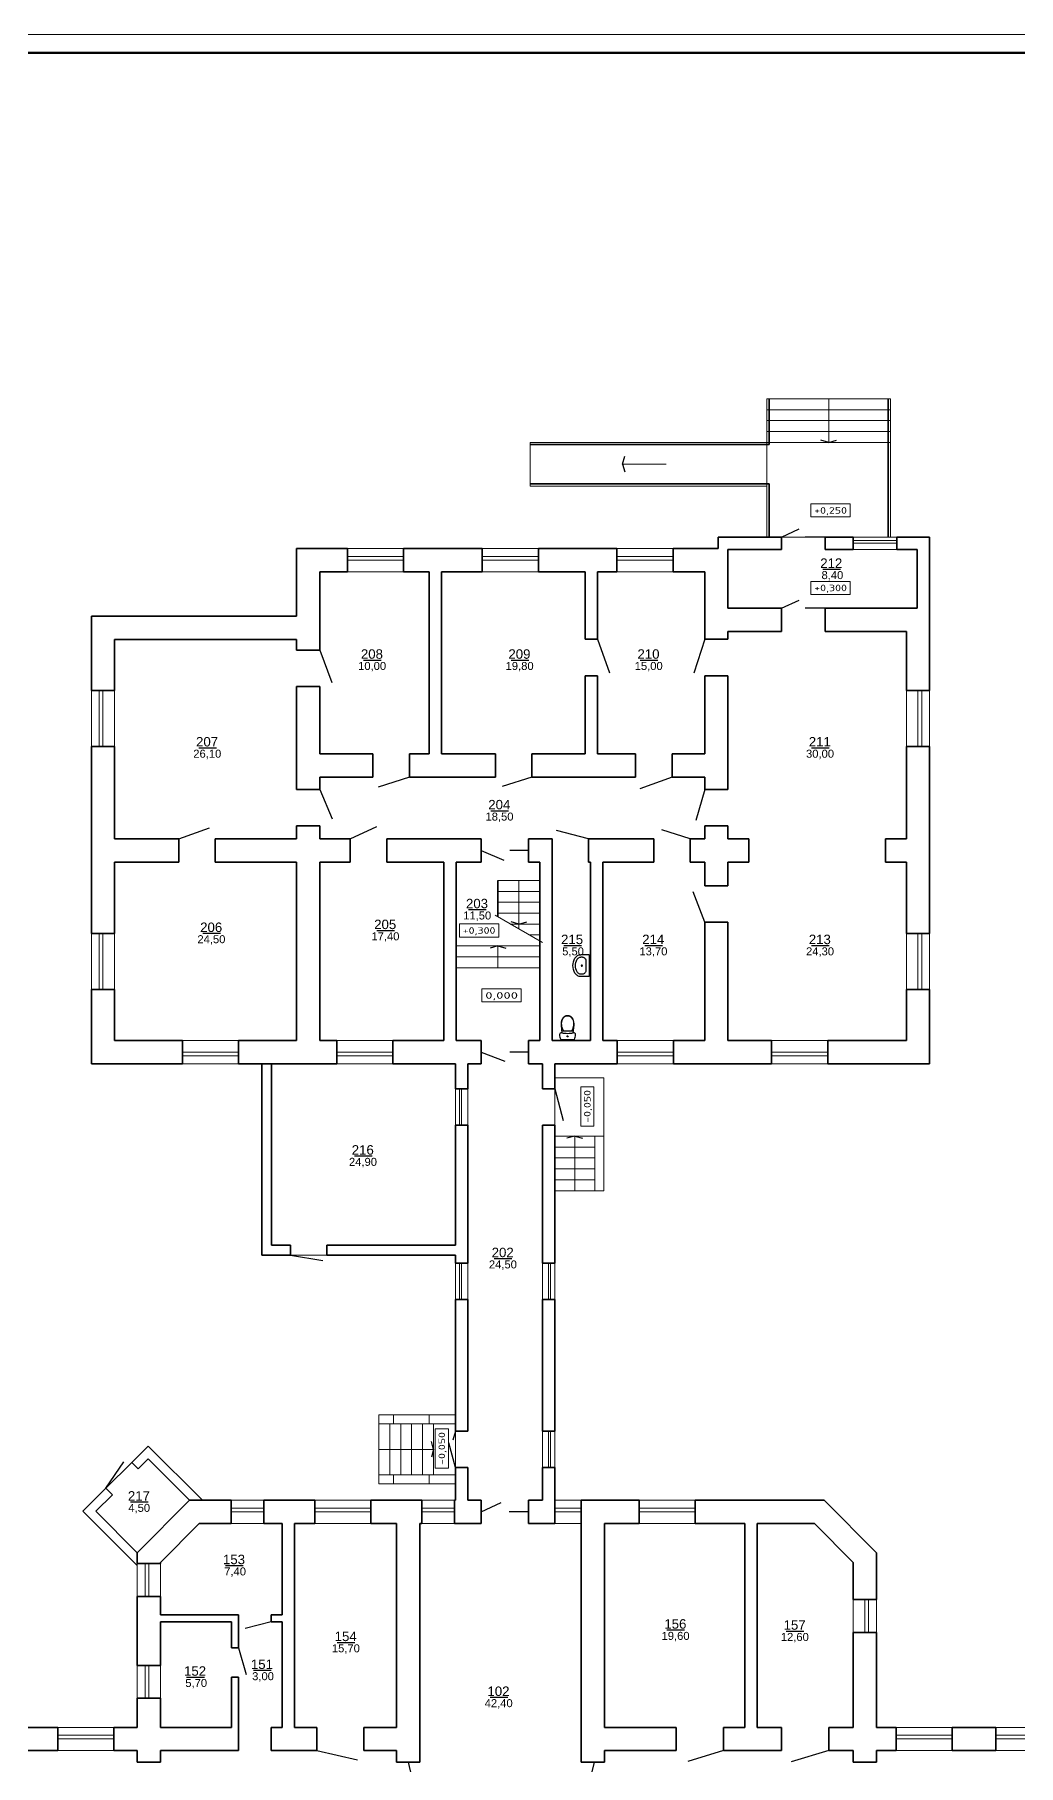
# Model space of a CAD drawing. Header units: millimetres. Extents: x 752233 to 2620908, y -654617 to -58944.
# Drawn here: x 1159016 to 1186041, y -239741 to -192165 of the extents above; entities that cross this region are included whole.
import ezdxf
from ezdxf.enums import TextEntityAlignment as Align

# ---------------------------------------------------------------- set-up
doc = ezdxf.new("R2010")
doc.units = ezdxf.units.MM
doc.header["$LTSCALE"] = 90
doc.linetypes.add('Wipeout_Contour', pattern=[1000000.0, 0, -1000000.0])
doc.layers.get('0').update_dxf_attribs({"lineweight": 15})
doc.layers.add('Shutters', color=7, linetype='Continuous')
doc.styles.add('style2', font='ARIAL.TTF')
doc.styles.add('txt200', font='txt.shx', dxfattribs={"width": 0.9, "height": 200})

# ---------------------------------------------------------------- blocks, each defined once
blk = doc.blocks.new('OTMET_P')
at = {"color": 0, "linetype": 'ByBlock'}
blk.add_lwpolyline([(-6, -2), (-6, 2), (6, 2), (6, -2)], close=True, dxfattribs=at)
at = {"color": 0, "linetype": 'ByBlock', "style": 'txt200', "width": 1.071429}
blk.add_attdef('OTMET', text='', height=2, dxfattribs=at).set_placement((-5, -1), (5, -1), align=Align.FIT)
blk = doc.blocks.new('A$C5F3917FC')
at = {"color": 254, "linetype": 'Wipeout_Contour', "ltscale": 14728.445072}
blk.add_wipeout([(31, 650), (18, 619), (8, 587), (2, 554), (0, 520), (5, 498), (20, 479), (40, 469), (64, 469), (102, 475), (141, 480), (181, 483), (220, 484), (259, 483), (299, 480), (338, 475), (376, 469), (400, 469), (420, 479), (435, 498), (440, 520), (438, 554), (432, 587), (422, 619), (409, 650)], dxfattribs=at).dxf.layer = 'Shutters'
at = {"color": 254, "linetype": 'Wipeout_Contour', "ltscale": 9083.641401}
blk.add_wipeout([(98, 419), (342, 419), (363, 381), (380, 341), (392, 300), (399, 257), (376, 469), (338, 475), (299, 480), (259, 483), (220, 484), (181, 483), (141, 480), (102, 475), (64, 469), (41, 257), (48, 300), (60, 341), (77, 381)], dxfattribs=at).dxf.layer = 'Shutters'
at = {"color": 254, "linetype": 'Wipeout_Contour', "ltscale": 8188.801298}
blk.add_wipeout([(343, 54), (369, 92), (386, 132), (396, 173), (400, 215), (399, 257), (392, 301), (379, 344), (361, 385), (337, 427), (103, 427), (79, 385), (61, 344), (48, 301), (41, 257), (39, 215), (44, 173), (54, 132), (71, 92), (97, 54), (132, 25), (174, 6), (220, 0), (266, 6), (308, 25)], dxfattribs=at).dxf.layer = 'Shutters'
at = {"layer": 'Shutters', "color": 133, "linetype": 'Continuous'}
for p, q in [((2, 554), (0, 520)), ((0, 520), (5, 498)), ((8, 587), (2, 554)), ((5, 498), (20, 479)), ((18, 619), (8, 587)), ((31, 650), (18, 619)), ((20, 479), (40, 469)), ((409, 650), (31, 650)), ((400, 469), (420, 479)), ((422, 619), (409, 650)), ((420, 479), (435, 498)), ((432, 587), (422, 619)), ((438, 554), (432, 587)), ((435, 498), (440, 520)), ((440, 520), (438, 554)), ((41, 257), (39, 215)), ((39, 215), (44, 173)), ((40, 469), (64, 469)), ((64, 469), (41, 257)), ((48, 300), (41, 257)), ((44, 173), (54, 132)), ((49, 256), (47, 215)), ((47, 215), (52, 174)), ((60, 341), (48, 300)), ((56, 299), (49, 256)), ((52, 174), (62, 134)), ((54, 132), (70, 92)), ((68, 341), (56, 299)), ((77, 381), (60, 341)), ((62, 134), (78, 96)), ((86, 381), (68, 341)), ((70, 92), (97, 54)), ((98, 419), (77, 381)), ((78, 96), (102, 60)), ((107, 419), (86, 381)), ((97, 54), (132, 25)), ((342, 419), (98, 419)), ((102, 60), (136, 32)), ((132, 25), (174, 6)), ((136, 32), (176, 14)), ((174, 6), (220, 0)), ((176, 14), (220, 8)), ((220, 8), (264, 14)), ((220, 0), (266, 6)), ((264, 14), (304, 32)), ((266, 6), (308, 25)), ((304, 32), (338, 60)), ((308, 25), (343, 54)), ((354, 381), (333, 419)), ((338, 60), (362, 96)), ((363, 381), (342, 419)), ((343, 54), (370, 92)), ((371, 341), (354, 381)), ((362, 96), (378, 134)), ((380, 341), (363, 381)), ((370, 92), (386, 132)), ((384, 299), (371, 341)), ((399, 257), (376, 469)), ((376, 469), (400, 469)), ((378, 134), (388, 174)), ((392, 300), (380, 341)), ((391, 256), (384, 299)), ((386, 132), (396, 173)), ((388, 174), (393, 215)), ((393, 215), (391, 256)), ((399, 257), (392, 300)), ((396, 173), (401, 215)), ((401, 215), (399, 257))]:
    blk.add_line(p, q, dxfattribs=at)
blk.add_lwpolyline([(376, 469), (338, 475), (299, 480), (259, 483), (220, 484), (181, 483), (141, 480), (102, 475), (64, 469)], dxfattribs=at)
blk.add_circle((220, 567), 15, dxfattribs=at)
blk = doc.blocks.new('A$C0C1168F7')
at = {"color": 254, "linetype": 'Wipeout_Contour', "ltscale": 5960.404581}
blk.add_wipeout([(0, 450), (0, 221), (3, 187), (11, 155), (26, 124), (44, 97), (68, 73), (95, 54), (160, 24), (229, 6), (300, 0), (371, 6), (440, 24), (505, 54), (532, 73), (556, 97), (574, 124), (589, 155), (597, 187), (600, 221), (600, 450)], dxfattribs=at).dxf.layer = 'Shutters'
at = {"layer": 'Shutters', "color": 133, "linetype": 'Continuous'}
for p, q in [((0, 450), (0, 221)), ((600, 450), (0, 450)), ((65, 267), (65, 221)), ((181, 358), (181, 358)), ((419, 358), (181, 358)), ((535, 267), (535, 221)), ((600, 450), (600, 221))]:
    blk.add_line(p, q, dxfattribs=at)
for points in [[(0, 221), (2, 196), (6, 171), (14, 147), (25, 124), (39, 103), (56, 84), (74, 68), (95, 54)], [(181, 358), (159, 356), (137, 351), (117, 342), (99, 331), (85, 317), (74, 302), (67, 284), (65, 267)], [(65, 221), (66, 205), (69, 189), (74, 173), (82, 159), (90, 146), (101, 134), (113, 123), (126, 114)], [(95, 54), (143, 31), (194, 14), (247, 3), (300, 0), (353, 3), (406, 14), (457, 31), (505, 54)], [(126, 114), (167, 94), (210, 80), (255, 71), (300, 68), (345, 71), (390, 80), (433, 94), (474, 114)], [(535, 267), (533, 284), (526, 302), (515, 317), (501, 331), (483, 342), (463, 351), (441, 356), (419, 358)], [(474, 114), (487, 123), (499, 134), (510, 146), (518, 159), (526, 173), (531, 189), (534, 205), (535, 221)], [(505, 54), (526, 68), (544, 84), (561, 103), (575, 124), (586, 147), (594, 171), (598, 196), (600, 221)]]:
    blk.add_lwpolyline(points, dxfattribs=at)
blk.add_circle((300, 243), 17.5, dxfattribs=at)

msp = doc.modelspace()

# ---------------------------------------------------------------- linework, layer by layer
at = {"color": 250, "linetype": 'ByBlock', "ltscale": 4}
msp.add_line((1216175.8, -192165.3), (1129820.4, -192165.3), dxfattribs=at)
at = {"color": 7, "lineweight": 50}
msp.add_line((1131820.4, -192665.3), (1215675.8, -192665.3), dxfattribs=at)
at = {"color": 250, "lineweight": 15}
for p, q in [((1179133.8, -202175.1), (1182528.3, -202175.1)), ((1179133.8, -205975.1), (1179133.8, -202175.1)), ((1180831, -202175.1), (1180831, -203375.1)), ((1182528.3, -205975.1), (1182528.3, -202175.1)), ((1179133.8, -202475.1), (1182528.3, -202475.1)), ((1179133.8, -202775.1), (1182528.3, -202775.1)), ((1179133.8, -203075.1), (1182528.3, -203075.1)), ((1172633.8, -203375.1), (1179133.8, -203375.1)), ((1172633.8, -204575.1), (1172633.8, -203375.1)), ((1179133.8, -203375.1), (1182528.3, -203375.1)), ((1176369.1, -203968.3), (1175169.1, -203968.3)), ((1172633.8, -204575.1), (1179133.8, -204575.1)), ((1179533.8, -205975.1), (1180733.8, -205975.1)), ((1181503.8, -205975.1), (1182703.8, -205975.1)), ((1169153.8, -206295.1), (1167613.8, -206295.1)), ((1172853.8, -206295.1), (1171313.8, -206295.1)), ((1176553.8, -206295.1), (1175013.8, -206295.1)), ((1181503.8, -206075.2), (1182703.8, -206075.2)), ((1181503.8, -206145.1), (1182703.8, -206145.1)), ((1181503.8, -206315.1), (1182703.8, -206315.1)), ((1169153.8, -206512.8), (1167613.8, -206512.8)), ((1169153.8, -206615.1), (1167613.8, -206615.1)), ((1169153.8, -206935.1), (1167613.8, -206935.1)), ((1172853.8, -206512.8), (1171313.8, -206512.8)), ((1172853.8, -206615.1), (1171313.8, -206615.1)), ((1172853.8, -206935.1), (1171313.8, -206935.1)), ((1176553.8, -206512.8), (1175013.8, -206512.8)), ((1176553.8, -206615.1), (1175013.8, -206615.1)), ((1176553.8, -206935.1), (1175013.8, -206935.1)), ((1160573.8, -210195.1), (1160573.8, -211735.1)), ((1160791.5, -210195.1), (1160791.5, -211735.1)), ((1160893.8, -210195.1), (1160893.8, -211735.1)), ((1161213.8, -210195.1), (1161213.8, -211735.1)), ((1182963.8, -210195.1), (1182963.8, -211735.1)), ((1183283.8, -210195.1), (1183283.8, -211735.1)), ((1183386.1, -210195.1), (1183386.1, -211735.1)), ((1183603.8, -210195.1), (1183603.8, -211735.1)), ((1172893.8, -215415.1), (1171743.8, -215415.1)), ((1172318.8, -215415.1), (1172318.8, -216750.9)), ((1172893.8, -215715.1), (1171743.8, -215715.1)), ((1171663.9, -216372.9), (1172967.1, -217125)), ((1172893.8, -216015.1), (1171743.8, -216015.1)), ((1172893.8, -216315.1), (1171743.8, -216315.1)), ((1160573.8, -216875.1), (1160573.8, -218415.1)), ((1160791.5, -216875.1), (1160791.5, -218415.1)), ((1160893.8, -216875.1), (1160893.8, -218415.1)), ((1161213.8, -216875.1), (1161213.8, -218415.1)), ((1172893.8, -216615.1), (1172083.6, -216615.1)), ((1172893.8, -216915.1), (1172603.4, -216915.1)), ((1182963.8, -216875.1), (1182963.8, -218415.1)), ((1183283.8, -216875.1), (1183283.8, -218415.1)), ((1183386.1, -216875.1), (1183386.1, -218415.1)), ((1183603.8, -216875.1), (1183603.8, -218415.1)), ((1172893.8, -217215.1), (1170593.8, -217215.1)), ((1171743.8, -217815.1), (1171743.8, -217215.1)), ((1172893.8, -217515.1), (1170593.8, -217515.1)), ((1172893.8, -217815.1), (1170593.8, -217815.1)), ((1163073.8, -219815.1), (1164613.8, -219815.1)), ((1163073.8, -220135.1), (1164613.8, -220135.1)), ((1163073.8, -220237.4), (1164613.8, -220237.4)), ((1167313.8, -219815.1), (1168853.8, -219815.1)), ((1167313.8, -220135.1), (1168853.8, -220135.1)), ((1167313.8, -220237.4), (1168853.8, -220237.4)), ((1175023.8, -219815.1), (1176563.8, -219815.1)), ((1175023.8, -220135.1), (1176563.8, -220135.1)), ((1175023.8, -220237.4), (1176563.8, -220237.4)), ((1179263.8, -219815.1), (1180803.8, -219815.1)), ((1179263.8, -220135.1), (1180803.8, -220135.1)), ((1179263.8, -220237.4), (1180803.8, -220237.4)), ((1163073.8, -220455.1), (1164613.8, -220455.1)), ((1167313.8, -220455.1), (1168853.8, -220455.1)), ((1175023.8, -220455.1), (1176563.8, -220455.1)), ((1179263.8, -220455.1), (1180803.8, -220455.1)), ((1170573.8, -222144.3), (1170573.8, -221144.3)), ((1170688.7, -222144.3), (1170688.7, -221144.3)), ((1170743.8, -222144.3), (1170743.8, -221144.3)), ((1170913.8, -222144.3), (1170913.8, -221144.3)), ((1174653.8, -220844.3), (1173303.8, -220844.3)), ((1173303.8, -222144.3), (1173303.8, -221144.3)), ((1174653.8, -223944.3), (1174653.8, -220844.3)), ((1174653.8, -222444.3), (1173303.8, -222444.3)), ((1173853.8, -223944.3), (1173853.8, -222444.3)), ((1174403.8, -223944.3), (1174403.8, -222444.3)), ((1174403.8, -222744.3), (1173303.8, -222744.3)), ((1174403.8, -223044.3), (1173303.8, -223044.3)), ((1174403.8, -223344.3), (1173303.8, -223344.3)), ((1174403.8, -223644.3), (1173303.8, -223644.3)), ((1174653.8, -223944.3), (1173303.8, -223944.3)), ((1166043.8, -225715.1), (1167043.8, -225715.1)), ((1170573.8, -226934.8), (1170573.8, -225934.8)), ((1170688.7, -226934.8), (1170688.7, -225934.8)), ((1170743.8, -226934.8), (1170743.8, -225934.8)), ((1170913.8, -226934.8), (1170913.8, -225934.8)), ((1172963.8, -226934.8), (1172963.8, -225934.8)), ((1173133.8, -226934.8), (1173133.8, -225934.8)), ((1173188.8, -226934.8), (1173188.8, -225934.8)), ((1173303.8, -226934.8), (1173303.8, -225934.8)), ((1170573.8, -230105.1), (1168473.8, -230105.1)), ((1168473.8, -232005.1), (1168473.8, -230105.1)), ((1168876.4, -230105.1), (1168876.4, -230355.1)), ((1169856.6, -230105.1), (1169856.6, -230355.1)), ((1170573.8, -230355.1), (1168473.8, -230355.1)), ((1168773.8, -231755.1), (1168773.8, -230355.1)), ((1169073.8, -231755.1), (1169073.8, -230355.1)), ((1169373.8, -231755.1), (1169373.8, -230355.1)), ((1169673.8, -231755.1), (1169673.8, -230355.1)), ((1169973.8, -231755.1), (1169973.8, -230355.1)), ((1170573.8, -231555.1), (1170573.8, -230555.1)), ((1172963.8, -231555.1), (1172963.8, -230555.1)), ((1173133.8, -231555.1), (1173133.8, -230555.1)), ((1173188.8, -231555.1), (1173188.8, -230555.1)), ((1173303.8, -231555.1), (1173303.8, -230555.1)), ((1168473.8, -231055.1), (1169973.8, -231055.1)), ((1160975.7, -232122.8), (1161682.8, -231415.7)), ((1170573.8, -231755.1), (1168473.8, -231755.1)), ((1170573.8, -232005.1), (1168473.8, -232005.1)), ((1168876.4, -232005.1), (1168876.4, -231755.1)), ((1169856.6, -232005.1), (1169856.6, -231755.1)), ((1165313.8, -232455.1), (1164413.8, -232455.1)), ((1168253.8, -232455.1), (1166713.8, -232455.1)), ((1170553.8, -232455.1), (1169653.8, -232455.1)), ((1174033.8, -232455.1), (1173303.8, -232455.1)), ((1177163.8, -232455.1), (1175623.8, -232455.1)), ((1165313.8, -232672.8), (1164413.8, -232672.8)), ((1165313.8, -232775.1), (1164413.8, -232775.1)), ((1165313.8, -233095.1), (1164413.8, -233095.1)), ((1168253.8, -232672.8), (1166713.8, -232672.8)), ((1168253.8, -232775.1), (1166713.8, -232775.1)), ((1168253.8, -233095.1), (1166713.8, -233095.1)), ((1170553.8, -232672.8), (1169653.8, -232672.8)), ((1170553.8, -232775.1), (1169653.8, -232775.1)), ((1170553.8, -233095.1), (1169653.8, -233095.1)), ((1174033.8, -232672.8), (1173303.8, -232672.8)), ((1174033.8, -232775.1), (1173303.8, -232775.1)), ((1174033.8, -233095.1), (1173303.8, -233095.1)), ((1177163.8, -232672.8), (1175623.8, -232672.8)), ((1177163.8, -232775.1), (1175623.8, -232775.1)), ((1177163.8, -233095.1), (1175623.8, -233095.1)), ((1161833.8, -234195.1), (1161833.8, -235095.1)), ((1162051.5, -234195.1), (1162051.5, -235095.1)), ((1162153.8, -234195.1), (1162153.8, -235095.1)), ((1162473.8, -234195.1), (1162473.8, -235095.1)), ((1181503.8, -235185.5), (1181503.8, -236085.5)), ((1181823.8, -235185.5), (1181823.8, -236085.5)), ((1181926.1, -235185.5), (1181926.1, -236085.5)), ((1182143.8, -235185.5), (1182143.8, -236085.5)), ((1161833.8, -236995.1), (1161833.8, -237895.1)), ((1162051.5, -236995.1), (1162051.5, -237895.1)), ((1162153.8, -236995.1), (1162153.8, -237895.1)), ((1162473.8, -236995.1), (1162473.8, -237895.1)), ((1161193.8, -238695.1), (1159653.8, -238695.1)), ((1184223.8, -238695.1), (1182683.8, -238695.1)), ((1186963.8, -238695.1), (1185423.8, -238695.1)), ((1161193.8, -238912.8), (1159653.8, -238912.8)), ((1161193.8, -239015.1), (1159653.8, -239015.1)), ((1184223.8, -238912.8), (1182683.8, -238912.8)), ((1184223.8, -239015.1), (1182683.8, -239015.1)), ((1186963.8, -238912.8), (1185423.8, -238912.8)), ((1186963.8, -239015.1), (1185423.8, -239015.1)), ((1161193.8, -239335.1), (1159653.8, -239335.1)), ((1184223.8, -239335.1), (1182683.8, -239335.1)), ((1186963.8, -239335.1), (1185423.8, -239335.1))]:
    msp.add_line(p, q, dxfattribs=at)
at = {"color": 250, "lineweight": 35}
for p, q in [((1179193.8, -203435.1), (1179193.8, -202175.1)), ((1182468.3, -205975.1), (1182468.3, -202175.1)), ((1172633.8, -203435.1), (1179193.8, -203435.1)), ((1172633.8, -204515.1), (1179193.8, -204515.1)), ((1179193.8, -205975.1), (1179193.8, -204515.1)), ((1177793.8, -206295.1), (1177793.8, -205975.1)), ((1179533.8, -205975.1), (1177793.8, -205975.1)), ((1179533.8, -206315.1), (1179533.8, -205975.1)), ((1181503.8, -205975.1), (1180733.8, -205975.1)), ((1180733.8, -206315.1), (1180733.8, -205975.1)), ((1181503.8, -206315.1), (1181503.8, -205975.1)), ((1183603.8, -205975.1), (1182703.8, -205975.1)), ((1182703.8, -206315.1), (1182703.8, -205975.1)), ((1183603.8, -210195.1), (1183603.8, -205975.1)), ((1166213.8, -208155.1), (1166213.8, -206295.1)), ((1167613.8, -206295.1), (1166213.8, -206295.1)), ((1167613.8, -206935.1), (1167613.8, -206295.1)), ((1171313.8, -206295.1), (1169153.8, -206295.1)), ((1169153.8, -206935.1), (1169153.8, -206295.1)), ((1171313.8, -206935.1), (1171313.8, -206295.1)), ((1175013.8, -206295.1), (1172853.8, -206295.1)), ((1172853.8, -206935.1), (1172853.8, -206295.1)), ((1175013.8, -206935.1), (1175013.8, -206295.1)), ((1177793.8, -206295.1), (1176553.8, -206295.1)), ((1176553.8, -206935.1), (1176553.8, -206295.1)), ((1178063.8, -207935.1), (1178063.8, -206315.1)), ((1179533.8, -206315.1), (1178063.8, -206315.1)), ((1181503.8, -206315.1), (1180733.8, -206315.1)), ((1183263.8, -206315.1), (1182703.8, -206315.1)), ((1183263.8, -207935.1), (1183263.8, -206315.1)), ((1166853.8, -209087.5), (1166853.8, -206935.1)), ((1167613.8, -206935.1), (1166853.8, -206935.1)), ((1169853.8, -206935.1), (1169153.8, -206935.1)), ((1169853.8, -211935.1), (1169853.8, -206935.1)), ((1170193.8, -211935.1), (1170193.8, -206935.1)), ((1171313.8, -206935.1), (1170193.8, -206935.1)), ((1174143.8, -206935.1), (1172853.8, -206935.1)), ((1174143.8, -208786.8), (1174143.8, -206935.1)), ((1175013.8, -206935.1), (1174483.8, -206935.1)), ((1174483.8, -208786.8), (1174483.8, -206935.1)), ((1177423.8, -206935.1), (1176553.8, -206935.1)), ((1177423.8, -208786.8), (1177423.8, -206935.1)), ((1160573.8, -210195.1), (1160573.8, -208155.1)), ((1166213.8, -208155.1), (1160573.8, -208155.1)), ((1179533.8, -207935.1), (1178063.8, -207935.1)), ((1179533.8, -208575.1), (1179533.8, -207935.1)), ((1183263.8, -207935.1), (1180733.8, -207935.1)), ((1180733.8, -208575.1), (1180733.8, -207935.1)), ((1161213.8, -210195.1), (1161213.8, -208795.1)), ((1166213.8, -208795.1), (1161213.8, -208795.1)), ((1166213.8, -209087.5), (1166213.8, -208795.1)), ((1174483.8, -208786.8), (1174143.8, -208786.8)), ((1178063.8, -208786.8), (1177423.8, -208786.8)), ((1179533.8, -208575.1), (1178063.8, -208575.1)), ((1178063.8, -208786.8), (1178063.8, -208575.1)), ((1182963.8, -208575.1), (1180733.8, -208575.1)), ((1182963.8, -210195.1), (1182963.8, -208575.1)), ((1166853.8, -209087.5), (1166213.8, -209087.5)), ((1174143.8, -211935.1), (1174143.8, -209786.8)), ((1174483.8, -209786.8), (1174143.8, -209786.8)), ((1174483.8, -211935.1), (1174483.8, -209786.8)), ((1177423.8, -211935.1), (1177423.8, -209786.8)), ((1178063.8, -209786.8), (1177423.8, -209786.8)), ((1178063.8, -212916.4), (1178063.8, -209786.8)), ((1161213.8, -210195.1), (1160573.8, -210195.1)), ((1166213.8, -212916.4), (1166213.8, -210087.5)), ((1166853.8, -210087.5), (1166213.8, -210087.5)), ((1166853.8, -211935.1), (1166853.8, -210087.5)), ((1183603.8, -210195.1), (1182963.8, -210195.1)), ((1160573.8, -216875.1), (1160573.8, -211735.1)), ((1161213.8, -211735.1), (1160573.8, -211735.1)), ((1161213.8, -214275.1), (1161213.8, -211735.1)), ((1168311, -211935.1), (1166853.8, -211935.1)), ((1168311, -212575.1), (1168311, -211935.1)), ((1169853.8, -211935.1), (1169311, -211935.1)), ((1169311, -212575.1), (1169311, -211935.1)), ((1171674.8, -211935.1), (1170193.8, -211935.1)), ((1171674.8, -212575.1), (1171674.8, -211935.1)), ((1174143.8, -211935.1), (1172674.8, -211935.1)), ((1172674.8, -212575.1), (1172674.8, -211935.1)), ((1175526.9, -211935.1), (1174483.8, -211935.1)), ((1175526.9, -212575.1), (1175526.9, -211935.1)), ((1177423.8, -211935.1), (1176526.9, -211935.1)), ((1176526.9, -212575.1), (1176526.9, -211935.1)), ((1182963.8, -214275.1), (1182963.8, -211735.1)), ((1183603.8, -211735.1), (1182963.8, -211735.1)), ((1183603.8, -216875.1), (1183603.8, -211735.1)), ((1166853.8, -212916.4), (1166853.8, -212575.1)), ((1168311, -212575.1), (1166853.8, -212575.1)), ((1171674.8, -212575.1), (1169311, -212575.1)), ((1175526.9, -212575.1), (1172674.8, -212575.1)), ((1177423.8, -212575.1), (1176526.9, -212575.1)), ((1177423.8, -212916.4), (1177423.8, -212575.1)), ((1166853.8, -212916.4), (1166213.8, -212916.4)), ((1178063.8, -212916.4), (1177423.8, -212916.4)), ((1166213.8, -214275.1), (1166213.8, -213916.4)), ((1166853.8, -213916.4), (1166213.8, -213916.4)), ((1166853.8, -214275.1), (1166853.8, -213916.4)), ((1177423.8, -214275.1), (1177423.8, -213916.4)), ((1178063.8, -213916.4), (1177423.8, -213916.4)), ((1178063.8, -214275.1), (1178063.8, -213916.4)), ((1162973.6, -214275.1), (1161213.8, -214275.1)), ((1162973.6, -214915.1), (1162973.6, -214275.1)), ((1166213.8, -214275.1), (1163973.6, -214275.1)), ((1163973.6, -214915.1), (1163973.6, -214275.1)), ((1167688.6, -214275.1), (1166853.8, -214275.1)), ((1167688.6, -214915.1), (1167688.6, -214275.1)), ((1171279.1, -214275.1), (1168688.6, -214275.1)), ((1168688.6, -214915.1), (1168688.6, -214275.1)), ((1171279.1, -214275.1), (1171279.1, -214915.1)), ((1173233.8, -214275.1), (1172579.1, -214275.1)), ((1172579.1, -214275.1), (1172579.1, -214915.1)), ((1173233.8, -214915.1), (1173233.8, -214275.1)), ((1176023.8, -214275.1), (1174233.8, -214275.1)), ((1174233.8, -214915.1), (1174233.8, -214275.1)), ((1176023.8, -214915.1), (1176023.8, -214275.1)), ((1177423.8, -214275.1), (1177023.8, -214275.1)), ((1177023.8, -214915.1), (1177023.8, -214275.1)), ((1178640.3, -214275.1), (1178063.8, -214275.1)), ((1178640.3, -214915.1), (1178640.3, -214275.1)), ((1182387.2, -214915.1), (1182387.2, -214275.1)), ((1182963.8, -214275.1), (1182387.2, -214275.1)), ((1161213.8, -216875.1), (1161213.8, -214915.1)), ((1162973.6, -214915.1), (1161213.8, -214915.1)), ((1166213.8, -214915.1), (1163973.6, -214915.1)), ((1166213.8, -219815.1), (1166213.8, -214915.1)), ((1166853.8, -219815.1), (1166853.8, -214915.1)), ((1167688.6, -214915.1), (1166853.8, -214915.1)), ((1170253.8, -214915.1), (1168688.6, -214915.1)), ((1170253.8, -219815.1), (1170253.8, -214915.1)), ((1170593.8, -219815.1), (1170593.8, -214915.1)), ((1171279.1, -214915.1), (1170593.8, -214915.1)), ((1172893.8, -214915.1), (1172579.1, -214915.1)), ((1172893.8, -219815.1), (1172893.8, -214915.1)), ((1173233.8, -219815.1), (1173233.8, -214915.1)), ((1174283.8, -214915.1), (1174233.8, -214915.1)), ((1174283.8, -219815.1), (1174283.8, -214915.1)), ((1174623.8, -219815.1), (1174623.8, -214915.1)), ((1176023.8, -214915.1), (1174623.8, -214915.1)), ((1177423.8, -214915.1), (1177023.8, -214915.1)), ((1177423.8, -215565.7), (1177423.8, -214915.1)), ((1178063.8, -215565.7), (1178063.8, -214915.1)), ((1178640.3, -214915.1), (1178063.8, -214915.1)), ((1182963.8, -214915.1), (1182387.2, -214915.1)), ((1182963.8, -216875.1), (1182963.8, -214915.1)), ((1171743.8, -216419), (1171743.8, -215415.1)), ((1178063.8, -215565.7), (1177423.8, -215565.7)), ((1161213.8, -216875.1), (1160573.8, -216875.1)), ((1177423.8, -219815.1), (1177423.8, -216565.7)), ((1178063.8, -216565.7), (1177423.8, -216565.7)), ((1178063.8, -219815.1), (1178063.8, -216565.7)), ((1183603.8, -216875.1), (1182963.8, -216875.1)), ((1160573.8, -220455.1), (1160573.8, -218415.1)), ((1161213.8, -218415.1), (1160573.8, -218415.1)), ((1161213.8, -219815.1), (1161213.8, -218415.1)), ((1182963.8, -219815.1), (1182963.8, -218415.1)), ((1183603.8, -218415.1), (1182963.8, -218415.1)), ((1183603.8, -220455.1), (1183603.8, -218415.1)), ((1163073.8, -219815.1), (1161213.8, -219815.1)), ((1163073.8, -220455.1), (1163073.8, -219815.1)), ((1166213.8, -219815.1), (1164613.8, -219815.1)), ((1164613.8, -220455.1), (1164613.8, -219815.1)), ((1167313.8, -219815.1), (1166853.8, -219815.1)), ((1167313.8, -220455.1), (1167313.8, -219815.1)), ((1170253.8, -219815.1), (1168853.8, -219815.1)), ((1168853.8, -220455.1), (1168853.8, -219815.1)), ((1171279.1, -219815.1), (1170593.8, -219815.1)), ((1171279.1, -219815.1), (1171279.1, -220455.1)), ((1172893.8, -219815.1), (1172579.1, -219815.1)), ((1172579.1, -219815.1), (1172579.1, -220455.1)), ((1174283.8, -219815.1), (1173233.8, -219815.1)), ((1175023.8, -219815.1), (1174623.8, -219815.1)), ((1175023.8, -220455.1), (1175023.8, -219815.1)), ((1177423.8, -219815.1), (1176563.8, -219815.1)), ((1176563.8, -220455.1), (1176563.8, -219815.1)), ((1179263.8, -219815.1), (1178063.8, -219815.1)), ((1179263.8, -220455.1), (1179263.8, -219815.1)), ((1182963.8, -219815.1), (1180803.8, -219815.1)), ((1180803.8, -220455.1), (1180803.8, -219815.1)), ((1163073.8, -220455.1), (1160573.8, -220455.1)), ((1167313.8, -220455.1), (1164613.8, -220455.1)), ((1165253.8, -225715.1), (1165253.8, -220455.1)), ((1165523.8, -225445.1), (1165523.8, -220455.1)), ((1170573.8, -220455.1), (1168853.8, -220455.1)), ((1170573.8, -221144.3), (1170573.8, -220455.1)), ((1170913.8, -221144.3), (1170913.8, -220455.1)), ((1171279.1, -220455.1), (1170913.8, -220455.1)), ((1172963.8, -220455.1), (1172579.1, -220455.1)), ((1172963.8, -221144.3), (1172963.8, -220455.1)), ((1173303.8, -221144.3), (1173303.8, -220455.1)), ((1175023.8, -220455.1), (1173303.8, -220455.1)), ((1179263.8, -220455.1), (1176563.8, -220455.1)), ((1183603.8, -220455.1), (1180803.8, -220455.1)), ((1170913.8, -221144.3), (1170573.8, -221144.3)), ((1173303.8, -221144.3), (1172963.8, -221144.3)), ((1170573.8, -225445.1), (1170573.8, -222144.3)), ((1170913.8, -222144.3), (1170573.8, -222144.3)), ((1170913.8, -225934.8), (1170913.8, -222144.3)), ((1172963.8, -225934.8), (1172963.8, -222144.3)), ((1173303.8, -222144.3), (1172963.8, -222144.3)), ((1173303.8, -225934.8), (1173303.8, -222144.3)), ((1166043.8, -225445.1), (1165523.8, -225445.1)), ((1166043.8, -225715.1), (1166043.8, -225445.1)), ((1170573.8, -225445.1), (1167043.8, -225445.1)), ((1167043.8, -225715.1), (1167043.8, -225445.1)), ((1166043.8, -225715.1), (1165253.8, -225715.1)), ((1170573.8, -225715.1), (1167043.8, -225715.1)), ((1170573.8, -225934.8), (1170573.8, -225715.1)), ((1170913.8, -225934.8), (1170573.8, -225934.8)), ((1173303.8, -225934.8), (1172963.8, -225934.8)), ((1170573.8, -230555.1), (1170573.8, -226934.8)), ((1170913.8, -226934.8), (1170573.8, -226934.8)), ((1170913.8, -230555.1), (1170913.8, -226934.8)), ((1172963.8, -230555.1), (1172963.8, -226934.8)), ((1173303.8, -226934.8), (1172963.8, -226934.8)), ((1173303.8, -230555.1), (1173303.8, -226934.8)), ((1170913.8, -230555.1), (1170573.8, -230555.1)), ((1173303.8, -230555.1), (1172963.8, -230555.1)), ((1161682.8, -231415.7), (1162135.3, -230963.1)), ((1163627.3, -232455.1), (1162135.3, -230963.1)), ((1161859.6, -231592.5), (1161682.8, -231415.7)), ((1161859.6, -231592.5), (1162135.3, -231316.7)), ((1163273.8, -232455.1), (1162135.3, -231316.7)), ((1170573.8, -232455.1), (1170573.8, -231555.1)), ((1170913.8, -231555.1), (1170573.8, -231555.1)), ((1170913.8, -232455.1), (1170913.8, -231555.1)), ((1172963.8, -232455.1), (1172963.8, -231555.1)), ((1173303.8, -231555.1), (1172963.8, -231555.1)), ((1173303.8, -232455.1), (1173303.8, -231555.1)), ((1160341.8, -232756.7), (1160975.7, -232122.8)), ((1161152.5, -232299.6), (1160975.7, -232122.8)), ((1160695.3, -232756.7), (1161152.5, -232299.6)), ((1161833.8, -233895.1), (1163273.8, -232455.1)), ((1164413.8, -232455.1), (1163273.8, -232455.1)), ((1164413.8, -233095.1), (1164413.8, -232455.1)), ((1166713.8, -232455.1), (1165313.8, -232455.1)), ((1165313.8, -233095.1), (1165313.8, -232455.1)), ((1166713.8, -233095.1), (1166713.8, -232455.1)), ((1169653.8, -232455.1), (1168253.8, -232455.1)), ((1168253.8, -233095.1), (1168253.8, -232455.1)), ((1169653.8, -233095.1), (1169653.8, -232455.1)), ((1170573.8, -232455.1), (1170553.8, -232455.1)), ((1170553.8, -233095.1), (1170553.8, -232455.1)), ((1171279.1, -232455.1), (1170913.8, -232455.1)), ((1171279.1, -232455.1), (1171279.1, -233095.1)), ((1172963.8, -232455.1), (1172579.1, -232455.1)), ((1172579.1, -232455.1), (1172579.1, -233095.1)), ((1173303.8, -233095.1), (1173303.8, -232455.1)), ((1175623.8, -232455.1), (1174033.8, -232455.1)), ((1174033.8, -233095.1), (1174033.8, -232455.1)), ((1175623.8, -233095.1), (1175623.8, -232455.1)), ((1180703.8, -232455.1), (1177163.8, -232455.1)), ((1177163.8, -233095.1), (1177163.8, -232455.1)), ((1182143.8, -233895.1), (1180703.8, -232455.1)), ((1161833.8, -234248.7), (1160341.8, -232756.7)), ((1161833.8, -233895.1), (1160695.3, -232756.7)), ((1162473.8, -234160.2), (1163538.9, -233095.1)), ((1164413.8, -233095.1), (1163538.9, -233095.1)), ((1165813.8, -233095.1), (1165313.8, -233095.1)), ((1165813.8, -235605.1), (1165813.8, -233095.1)), ((1166713.8, -233095.1), (1166153.8, -233095.1)), ((1166153.8, -238695.1), (1166153.8, -233095.1)), ((1168953.8, -233095.1), (1168253.8, -233095.1)), ((1168953.8, -238695.1), (1168953.8, -233095.1)), ((1169653.8, -233095.1), (1169593.8, -233095.1)), ((1169593.8, -239655.1), (1169593.8, -233095.1)), ((1171279.1, -233095.1), (1170553.8, -233095.1)), ((1173303.8, -233095.1), (1172579.1, -233095.1)), ((1174033.8, -239655.1), (1174033.8, -233095.1)), ((1175623.8, -233095.1), (1174673.8, -233095.1)), ((1174673.8, -238695.1), (1174673.8, -233095.1)), ((1178523.8, -233095.1), (1177163.8, -233095.1)), ((1178523.8, -238695.1), (1178523.8, -233095.1)), ((1180438.7, -233095.1), (1178863.8, -233095.1)), ((1178863.8, -238695.1), (1178863.8, -233095.1)), ((1181503.8, -234160.2), (1180438.7, -233095.1)), ((1161833.8, -234195.1), (1161833.8, -233895.1)), ((1182143.8, -235185.5), (1182143.8, -233895.1)), ((1162473.8, -234195.1), (1161833.8, -234195.1)), ((1162473.8, -234195.1), (1162473.8, -234160.2)), ((1181503.8, -235185.5), (1181503.8, -234160.2)), ((1161833.8, -236995.1), (1161833.8, -235095.1)), ((1162473.8, -235095.1), (1161833.8, -235095.1)), ((1162473.8, -235605.1), (1162473.8, -235095.1)), ((1181503.8, -235185.5), (1182143.8, -235185.5)), ((1164613.8, -235605.1), (1162473.8, -235605.1)), ((1162473.8, -236995.1), (1162473.8, -235795.1)), ((1164423.8, -235795.1), (1162473.8, -235795.1)), ((1164423.8, -236512.2), (1164423.8, -235795.1)), ((1164613.8, -236512.2), (1164613.8, -235605.1)), ((1165813.8, -235605.1), (1165513.8, -235605.1)), ((1165513.8, -235795.1), (1165513.8, -235605.1)), ((1165813.8, -235795.1), (1165513.8, -235795.1)), ((1165813.8, -238695.1), (1165813.8, -235795.1)), ((1181503.8, -238695.1), (1181503.8, -236085.5)), ((1181503.8, -236085.5), (1182143.8, -236085.5)), ((1182143.8, -238695.1), (1182143.8, -236085.5)), ((1164613.8, -236512.2), (1164423.8, -236512.2)), ((1162473.8, -236995.1), (1161833.8, -236995.1)), ((1164423.8, -238695.1), (1164423.8, -237312.2)), ((1164613.8, -237312.2), (1164423.8, -237312.2)), ((1164613.8, -239335.1), (1164613.8, -237312.2)), ((1161833.8, -238695.1), (1161833.8, -237895.1)), ((1162473.8, -237895.1), (1161833.8, -237895.1)), ((1162473.8, -238695.1), (1162473.8, -237895.1)), ((1159653.8, -238695.1), (1158453.8, -238695.1)), ((1159653.8, -239335.1), (1159653.8, -238695.1)), ((1161193.8, -239335.1), (1161193.8, -238695.1)), ((1161833.8, -238695.1), (1161193.8, -238695.1)), ((1164423.8, -238695.1), (1162473.8, -238695.1)), ((1165813.8, -238695.1), (1165513.8, -238695.1)), ((1165513.8, -239335.1), (1165513.8, -238695.1)), ((1166764.2, -238695.1), (1166153.8, -238695.1)), ((1166764.2, -238695.1), (1166764.2, -239335.1)), ((1168953.8, -238695.1), (1168064.2, -238695.1)), ((1168064.2, -238695.1), (1168064.2, -239335.1)), ((1176643.1, -238695.1), (1174673.8, -238695.1)), ((1176643.1, -238695.1), (1176643.1, -239335.1)), ((1178523.8, -238695.1), (1177943.1, -238695.1)), ((1177943.1, -238695.1), (1177943.1, -239335.1)), ((1179532, -238695.1), (1178863.8, -238695.1)), ((1179532, -238695.1), (1179532, -239335.1)), ((1181503.8, -238695.1), (1180832, -238695.1)), ((1180832, -238695.1), (1180832, -239335.1)), ((1182683.8, -238695.1), (1182143.8, -238695.1)), ((1182683.8, -239335.1), (1182683.8, -238695.1)), ((1185423.8, -238695.1), (1184223.8, -238695.1)), ((1184223.8, -239335.1), (1184223.8, -238695.1)), ((1185423.8, -239335.1), (1185423.8, -238695.1)), ((1159653.8, -239335.1), (1158453.8, -239335.1)), ((1161833.8, -239335.1), (1161193.8, -239335.1)), ((1161833.8, -239335.1), (1161833.8, -239655.1)), ((1162473.8, -239655.1), (1161833.8, -239655.1)), ((1162473.8, -239335.1), (1162473.8, -239655.1)), ((1164613.8, -239335.1), (1162473.8, -239335.1)), ((1166764.2, -239335.1), (1165513.8, -239335.1)), ((1168953.8, -239335.1), (1168064.2, -239335.1)), ((1168953.8, -239335.1), (1168953.8, -239655.1)), ((1169593.8, -239655.1), (1168953.8, -239655.1)), ((1174033.8, -239655.1), (1174673.8, -239655.1)), ((1176643.1, -239335.1), (1174673.8, -239335.1)), ((1174673.8, -239335.1), (1174673.8, -239655.1)), ((1179532, -239335.1), (1177943.1, -239335.1)), ((1181503.8, -239335.1), (1180832, -239335.1)), ((1181503.8, -239655.1), (1181503.8, -239335.1)), ((1182143.8, -239655.1), (1181503.8, -239655.1)), ((1182683.8, -239335.1), (1182143.8, -239335.1)), ((1182143.8, -239655.1), (1182143.8, -239335.1)), ((1185423.8, -239335.1), (1184223.8, -239335.1))]:
    msp.add_line(p, q, dxfattribs=at)
at = {"color": 2, "lineweight": 30}
for p, q in [((1180831, -203375.1), (1180615.4, -203317.3)), ((1180831, -203375.1), (1181046.7, -203317.3)), ((1175169.1, -203968.3), (1175226.9, -203752.6)), ((1175169.1, -203968.3), (1175226.9, -204184)), ((1179533.8, -205975.1), (1180018.5, -205749.1)), ((1180733.8, -205975.1), (1180184.5, -205975.1)), ((1179533.8, -207935.1), (1180018.5, -207709.1)), ((1180733.8, -207935.1), (1180184.5, -207935.1)), ((1174483.8, -208786.8), (1174807.6, -209710)), ((1177423.8, -208786.8), (1177129.7, -209716.1)), ((1166853.8, -209087.5), (1167177.9, -209973.2)), ((1169311, -212575.1), (1168451.9, -212851.6)), ((1172674.8, -212575.1), (1171857, -212832.1)), ((1176526.9, -212575.1), (1175637.9, -212897.1)), ((1166853.8, -212916.4), (1167192.7, -213725.2)), ((1177423.8, -212916.4), (1177183.6, -213765.9)), ((1162973.6, -214275.1), (1163821.2, -213966.6)), ((1167688.6, -214275.1), (1168419.6, -213934.3)), ((1174233.8, -214275.1), (1173354.9, -214045.2)), ((1177023.8, -214275.1), (1176246.6, -214019.8)), ((1171279.1, -214595.1), (1171904.3, -214859.1)), ((1172579.1, -214595.1), (1172073.7, -214595.1)), ((1177423.8, -216565.7), (1177110.1, -215726.4)), ((1172318.8, -216615.1), (1172103.1, -216557.3)), ((1172318.8, -216615.1), (1172534.5, -216557.3)), ((1171743.8, -217215.1), (1171528.1, -217272.9)), ((1171743.8, -217215.1), (1171959.5, -217272.9)), ((1171279.1, -220135.1), (1171929.2, -220384.6)), ((1172579.1, -220135.1), (1172067.1, -220135.1)), ((1173303.8, -221144.3), (1173537.1, -222014.9)), ((1173853.8, -222444.3), (1173638.1, -222502.1)), ((1173853.8, -222444.3), (1174069.5, -222502.1)), ((1166043.8, -225715.1), (1166935.2, -225862.9)), ((1170573.8, -230555.1), (1170508.2, -230799.9)), ((1169973.8, -231055.1), (1169916, -230839.4)), ((1169973.8, -231055.1), (1169916, -231270.8)), ((1170573.8, -231555.1), (1170391.1, -230873.4)), ((1160975.7, -232122.8), (1161466.2, -231398.8)), ((1171279.1, -232775.1), (1171835.2, -232515.8)), ((1172579.1, -232775.1), (1172053.2, -232775.1)), ((1165513.8, -235795.1), (1164802.5, -235980.2)), ((1164613.8, -236512.2), (1164831.2, -237243.6)), ((1166764.2, -239335.1), (1167889.6, -239590.3)), ((1169273.8, -239655.1), (1169485.8, -240563.9)), ((1174383.8, -239655.1), (1174171.8, -240563.9)), ((1177943.1, -239335.1), (1176958.5, -239630.7)), ((1180832, -239335.1), (1179796.3, -239647))]:
    msp.add_line(p, q, dxfattribs=at)
at = {"lineweight": 30}
for p, q in [((1180670.1, -206860.2), (1181156, -206860.2)), ((1168051.2, -209357.6), (1168537.2, -209357.6)), ((1172103.3, -209357.6), (1172589.3, -209357.6)), ((1175648.8, -209357.6), (1176134.8, -209357.6)), ((1163522.5, -211769.5), (1164008.5, -211769.5)), ((1180355.8, -211769.5), (1180841.8, -211769.5)), ((1171550.4, -213497.8), (1172036.4, -213497.8)), ((1170938.1, -216216.9), (1171424.1, -216216.9)), ((1163635.3, -216868.9), (1164121.3, -216868.9)), ((1168416.2, -216789.3), (1168902.2, -216789.3)), ((1173549.8, -217202.2), (1174035.8, -217202.2)), ((1175778.8, -217202.2), (1176264.8, -217202.2)), ((1180355.8, -217202.2), (1180841.8, -217202.2)), ((1167799.8, -222988.6), (1168285.8, -222988.6)), ((1171643.7, -225807.8), (1172129.7, -225807.8)), ((1161649.6, -232499.6), (1162135.6, -232499.6)), ((1164261.6, -234246.5), (1164747.6, -234246.5)), ((1167330.4, -236360.7), (1167816.4, -236360.7)), ((1176387.4, -236019.1), (1176873.4, -236019.1)), ((1179663.8, -236048.4), (1180149.8, -236048.4)), ((1163192.2, -237313.3), (1163678.2, -237313.3)), ((1165028.8, -237127.4), (1165514.8, -237127.4)), ((1171527.8, -237868.6), (1172013.8, -237868.6))]:
    msp.add_line(p, q, dxfattribs=at)

# ---------------------------------------------------------------- block references
at = {"color": 0, "ltscale": 0.9}
ref = msp.add_blockref('OTMET_P', (1180883.2, -205243.7), dxfattribs=dict(at, xscale=90, yscale=90, zscale=200))
ref.add_attrib('OTMET', '+0,250', dxfattribs={"color": 0, "linetype": 'ByBlock', "height": 180, "style": 'txt200', "width": 1.034483}).set_placement((1180433.2, -205333.7), (1181333.2, -205333.7), align=Align.FIT)
at = {"color": 0, "ltscale": 0.9, "xscale": 90, "yscale": 90, "zscale": 200}
for p in [(1180883.2, -207375), (1171225.5, -216791)]:
    msp.add_blockref('OTMET_P', p, dxfattribs=at).add_auto_attribs({'OTMET': '+0,300'})
at = {"color": 0, "ltscale": 0.9}
ref = msp.add_blockref('OTMET_P', (1171845.6, -218576.4), dxfattribs=dict(at, xscale=90, yscale=90, zscale=200))
ref.add_attrib('OTMET', '0,000', dxfattribs={"color": 0, "linetype": 'ByBlock', "height": 180, "style": 'txt200', "width": 1.428571}).set_placement((1171395.6, -218666.4), (1172295.6, -218666.4), align=Align.FIT)
at = {"color": 0, "ltscale": 0.9, "xscale": 90, "yscale": 90, "zscale": 200, "rotation": 90}
for p in [(1174198.9, -221626.6), (1170201.3, -231028.8)]:
    msp.add_blockref('OTMET_P', p, dxfattribs=at).add_auto_attribs({'OTMET': '-0,050'})

# ---------------------------------------------------------------- texts
at = {"color": 7, "linetype": 'Continuous', "style": 'style2'}
for s, height, p in [('212', 260, (1180598.2, -206824.1)), ('8,40', 220, (1180633.3, -207132.3)), ('208', 260, (1167979.4, -209321.5)), ('209', 260, (1172031.4, -209321.5)), ('210', 260, (1175577, -209321.5)), ('10,00', 220, (1167903.4, -209629.7)), ('19,80', 220, (1171955.4, -209629.7)), ('15,00', 220, (1175501, -209629.7)), ('207', 260, (1163450.6, -211733.3)), ('211', 260, (1180284, -211733.3)), ('26,10', 220, (1163374.6, -212041.6)), ('30,00', 220, (1180208, -212041.6)), ('18,50', 220, (1171402.6, -213769.9)), ('204', 260, (1171478.6, -213461.7)), ('203', 260, (1170866.2, -216180.7)), ('11,50', 220, (1170790.2, -216489)), ('24,50', 220, (1163487.5, -217141)), ('206', 260, (1163563.4, -216832.8)), ('17,40', 220, (1168268.4, -217061.4)), ('205', 260, (1168344.4, -216753.1)), ('215', 260, (1173477.9, -217166.1)), ('214', 260, (1175706.9, -217166.1)), ('213', 260, (1180284, -217166.1)), ('5,50', 220, (1173508.5, -217474.3)), ('13,70', 220, (1175630.9, -217474.3)), ('24,30', 220, (1180208, -217474.3)), ('24,90', 220, (1167652, -223260.7)), ('216', 260, (1167728, -222952.5)), ('202', 260, (1171571.8, -225771.7)), ('24,50', 220, (1171495.9, -226079.9)), ('217', 260, (1161577.8, -232463.4)), ('4,50', 220, (1161589.4, -232771.7)), ('153', 260, (1164189.8, -234210.3)), ('7,40', 220, (1164224.5, -234518.6)), ('156', 260, (1176315.6, -235983)), ('157', 260, (1179592, -236012.2)), ('15,70', 220, (1167182.5, -236632.8)), ('154', 260, (1167258.5, -236324.6)), ('19,60', 220, (1176239.6, -236291.2)), ('12,60', 220, (1179516, -236320.5)), ('151', 260, (1164957, -237091.3)), ('152', 260, (1163120.4, -237277.1)), ('5,70', 220, (1163155.1, -237585.4)), ('3,00', 220, (1164991.7, -237399.5)), ('102', 260, (1171455.9, -237832.4)), ('42,40', 220, (1171380, -238140.7))]:
    msp.add_text(s, height=height, dxfattribs=at).set_placement(p)

# ---------------------------------------------------------------- next in the draw order: block references
at = {"xscale": -1, "rotation": 270}
msp.add_blockref('A$C0C1168F7', (1173804.6, -218057.6), dxfattribs=at)
at = {"rotation": 180}
msp.add_blockref('A$C5F3917FC', (1173877.6, -219134.3), dxfattribs=at)

doc.saveas('drawing.dxf')
